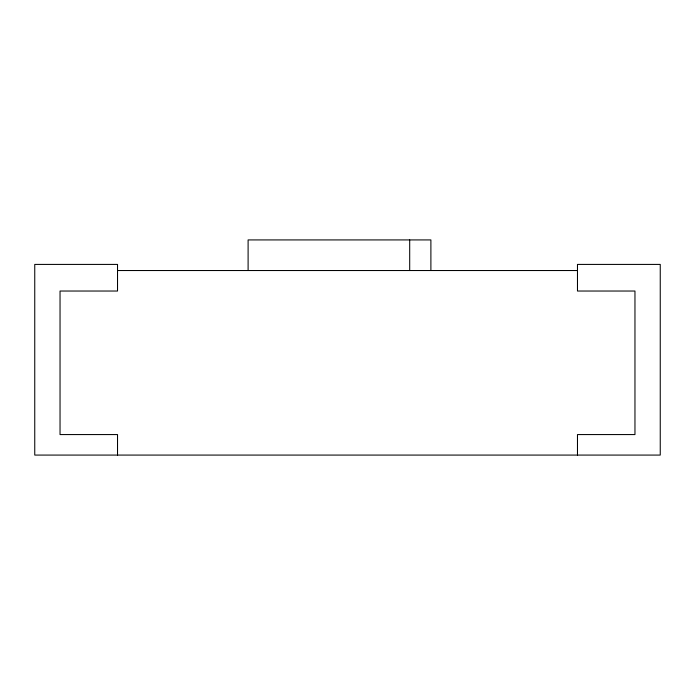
<?xml version="1.0" encoding="UTF-8"?>
<svg xmlns="http://www.w3.org/2000/svg" width="695" height="695" viewBox="0 0 695 695"><rect width="100%" height="100%" fill="white"/><g stroke="black" fill="none" stroke-linecap="round" stroke-linejoin="round"><path stroke-width="1.04" d="M117.525 270.529L577.476 270.529M577.476 455.077L577.476 434.566L634.961 434.566L634.961 291.031L577.476 291.031L577.476 264.413L660.25 264.413L660.25 455.077L34.75 455.077L34.75 264.413L117.525 264.413L117.525 291.031L60.039 291.031L60.039 434.566L117.525 434.566L117.525 455.077M430.891 270.529L430.891 239.923L248.106 239.923L248.106 270.529M409.694 239.923L409.694 270.529"/></g></svg>
